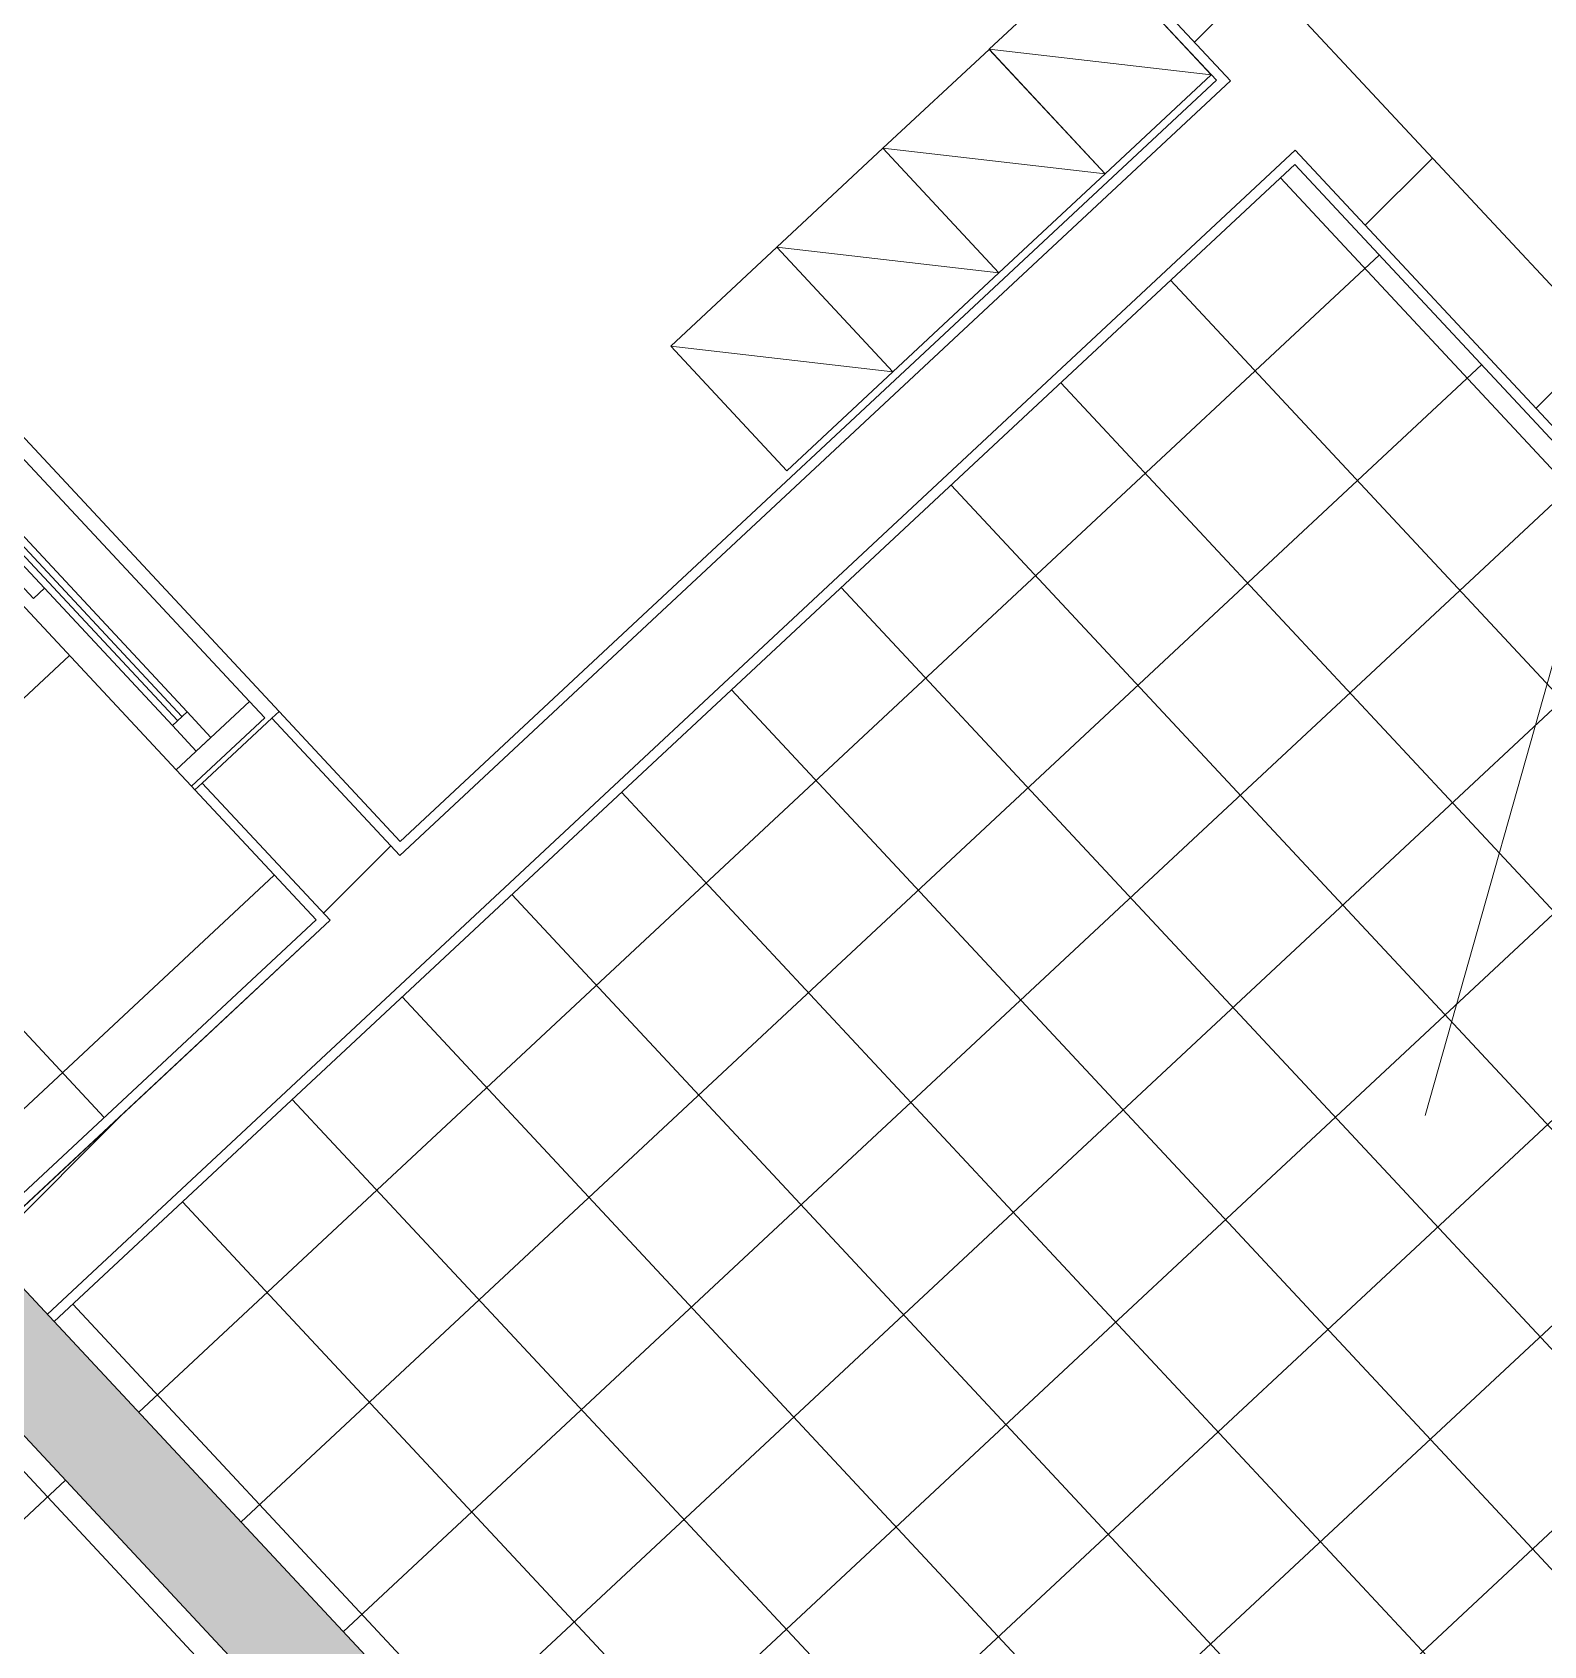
# Model space of a CAD drawing. Header units: millimetres. Extents: x -71377 to 516042, y -145869 to 441446.
# Drawn here: x 282024 to 285045, y 178103 to 181328 of the extents above; entities that cross this region are included whole.
import ezdxf

# ---------------------------------------------------------------- set-up
doc = ezdxf.new("R2010")
doc.units = ezdxf.units.MM
doc.header["$LTSCALE"] = 1000
doc.linetypes.add('_점선_M_', pattern=[3, 1.5, -1.5])
for name, color, linetype, lineweight in [('A-detl', 7, 'Continuous', 5), ('A-door', 4, 'Continuous', 5), ('A-door-hdln', 8, 'Continuous', 5), ('A-ele-8', 8, 'Continuous', 5), ('A-fnsh', 5, 'Continuous', 5), ('A-glas', 5, 'Continuous', 5), ('A-glas-hdln', 8, 'Continuous', 5), ('A-hat', 251, 'Continuous', 5), ('A_bwall', 3, 'Continuous', 5), ('A_cwall', 2, 'Continuous', 5), ('A_fnsh', 5, 'Continuous', 5), ('AA_dash_M_', 7, '_점선_M_', 5), ('AA_택배함_지상', 6, 'Continuous', 5)]:
    doc.layers.add(name, color=color, linetype=linetype, lineweight=lineweight)
pattern_1 = [(45, (165969.5, 243949.9), (-353.5534, 353.5534), [])]

# ---------------------------------------------------------------- blocks, each defined once
blk = doc.blocks.new('자동문편개형_로비폰_ - _A_ASD_24x23-V8-지반층 배치도')
at = {"layer": 'A-detl', "lineweight": 9}
for p, q in [((-905, 165), (-865, 125)), ((-905, 145), (-905, 165)), ((-1115, 125), (-1115, 145)), ((-1115, 145), (-905, 145)), ((-865, 125), (-1115, 125))]:
    blk.add_line(p, q, dxfattribs=at)
at = {"layer": 'A-door'}
for p, q in [((-1200, 85), (-1155, 85)), ((-1200, -115), (-1200, 85)), ((-1155, 85), (-1155, -115)), ((1155, 85), (1200, 85)), ((1155, -115), (1155, 85)), ((1200, 85), (1200, -115)), ((-1155, 30), (-1085, 30)), ((-1155, -10), (-1155, 30)), ((-1085, 30), (-1085, -10)), ((-35, 30), (35, 30)), ((-35, -10), (-35, 30)), ((35, 30), (35, -10)), ((-1085, -10), (-1155, -10)), ((35, -10), (-35, -10)), ((-35, -20), (35, -20)), ((-35, -60), (-35, -20)), ((35, -20), (35, -60)), ((1085, -20), (1155, -20)), ((1085, -60), (1085, -20)), ((1155, -20), (1155, -60)), ((35, -60), (-35, -60)), ((410, -90), (410, -60)), ((410, -60), (710, -60)), ((710, -60), (710, -90)), ((1155, -60), (1085, -60)), ((710, -90), (410, -90)), ((-1155, -115), (-1200, -115)), ((1200, -115), (1155, -115))]:
    blk.add_line(p, q, dxfattribs=at)
at = {"layer": 'A-door-hdln'}
for p, q in [((-1155, 85), (1155, 85)), ((-35, 30), (-1085, 30)), ((-1085, -10), (-35, -10)), ((1085, -20), (35, -20)), ((35, -60), (410, -60)), ((710, -60), (1085, -60)), ((-1155, -115), (1155, -115))]:
    blk.add_line(p, q, dxfattribs=at)
at = {"layer": 'A-glas'}
for p, q in [((-1085, 16), (-35, 16)), ((-1085, 4), (-1085, 16)), ((-35, 4), (-1085, 4)), ((-35, 16), (-35, 4))]:
    blk.add_line(p, q, dxfattribs=at)
at = {"layer": 'A-glas-hdln'}
for p, q in [((1085, -34), (35, -34)), ((35, -46), (1085, -46))]:
    blk.add_line(p, q, dxfattribs=at)
blk = doc.blocks.new('1층 우편함 - 1층 우편함-5488590-지반층 배치도')
at = {"layer": 'AA_택배함_지상'}
for p, q in [((0, 0), (0, -340)), ((290, 0), (0, 0)), ((290, -340), (0, 0)), ((290, -340), (290, 0)), ((0, -340), (290, -340))]:
    blk.add_line(p, q, dxfattribs=at)

msp = doc.modelspace()

# ---------------------------------------------------------------- hatches: boundary and pattern name
at = {"layer": 'A-hat'}
h = msp.add_hatch(dxfattribs=at)
h.set_pattern_fill('FP_12', color=256, scale=1000, style=0, pattern_type=2)
h.set_pattern_definition(pattern_1)
h.paths.add_polyline_path([(284418.8, 181230.8), (284557.8, 181360.4), (282651.6, 183404.5), (282512.6, 183274.9), (284275.8, 181384.1)])
h = msp.add_hatch(dxfattribs=at)
h.set_pattern_fill('FP_42', color=256, scale=1000, style=0, pattern_type=2)
h.set_pattern_definition([(133, (279101.14, 178927.9), (-438.81, -409.2), []), (223, (279101.14, 178927.9), (409.2, -438.81), [])])
h.paths.add_polyline_path([(279874.3, 174989.8), (279906.5, 175019.8), (279714.8, 175225.3), (279751.4, 175259.4), (279943, 175053.9), (282709, 177633.3), (282517.4, 177838.8), (282553.9, 177872.9), (282745.6, 177667.4), (282777.8, 177697.4), (281765, 178783.4), (282591.4, 179554.1), (279065.5, 183335.2), (277690.5, 182053), (277445, 182316.3), (276413.8, 181354.7), (276277.4, 181501), (275399.8, 180682.6), (275536.2, 180536.3), (275474, 180478.3), (276156, 179747), (275552.7, 179184.3), (278546.6, 175973.7), (278766, 176178.3), (279846.3, 175019.8)])
h.paths.add_polyline_path([(279805, 175335.4), (279600.4, 175554.8), (282233.3, 178010), (282437.9, 177790.6), (279906.5, 175430)])
h.paths.add_polyline_path([(281712, 179698), (281302.8, 180136.8), (281522.2, 180341.4), (281931.4, 179902.6), (281728.1, 179713)])
h.paths.add_polyline_path([(281087.1, 180441.5), (280473.3, 181099.7), (280692.7, 181304.3), (281306.5, 180646.1), (281101.9, 180455.3)])
h = msp.add_hatch(dxfattribs=at)
h.set_pattern_fill('FP_12', color=256, scale=1000, style=0, pattern_type=2)
h.set_pattern_definition(pattern_1)
h.paths.add_polyline_path([(287000.2, 178462.6), (287139.1, 178592.2), (284663.5, 181247), (284524.5, 181117.5), (285212.1, 180380.2)])
h = msp.add_hatch(dxfattribs=at)
h.set_pattern_fill('FP_44', color=256, scale=1000, style=0, pattern_type=2)
h.set_pattern_definition([(133, (284393.8, 178530.8), (-219.406, -204.6), []), (223, (284393.8, 178530.8), (204.6, -219.406), [])])
h.paths.add_polyline_path([(284506.3, 176137), (286985.6, 178449), (284547.4, 181063.6), (282068.1, 178751.6), (284275.8, 176384.1)])
h = msp.add_hatch(dxfattribs=at)
h.set_pattern_fill('FP_12', color=256, scale=1000, style=0, pattern_type=2)
h.set_pattern_definition(pattern_1)
h.paths.add_polyline_path([(282619.7, 179553.1), (282758.6, 179682.7), (282502.9, 179956.9), (282363.9, 179827.4)])
h = msp.add_hatch(dxfattribs=at)
h.set_pattern_fill('FP_12', color=256, scale=1000, style=0, pattern_type=2)
h.set_pattern_definition(pattern_1)
h.paths.add_polyline_path([(281844.4, 178727.6), (281976.1, 178850.3), (282054.5, 178766.2), (282749.3, 179414.1), (282619.7, 179553.1), (281793.3, 178782.4)])
msp.add_hatch(color=256, dxfattribs=at).paths.add_polyline_path([(283337, 177097.7), (283483.3, 177234.1), (281976.1, 178850.3), (281829.8, 178713.9), (282856.6, 177612.8)])

# ---------------------------------------------------------------- linework, layer by layer
at = {"layer": 'A-ele-8'}
msp.add_line((280867.1, 181740.4), (282517.5, 179970.6), dxfattribs=at)
at = {"layer": 'A-fnsh'}
for p, q in [((284390.6, 181231.8), (282498, 183261.3)), ((282311.8, 179853.9), (280736.4, 181543.4)), ((282759.6, 179710.9), (284390.6, 181231.8)), ((284547.4, 181063.6), (282068.1, 178751.6)), ((286985.6, 178449), (284547.4, 181063.6)), ((282517.5, 179970.6), (282759.6, 179710.9)), ((282349.3, 179813.7), (282342.5, 179821)), ((281765, 178783.4), (282591.4, 179554.1))]:
    msp.add_line(p, q, dxfattribs=at)
at = {"layer": 'A_bwall'}
for p, q in [((287139.1, 178592.2), (282651.6, 183404.5)), ((282512.6, 183274.9), (284418.8, 181230.8)), ((284418.8, 181230.8), (282758.6, 179682.7)), ((282054.5, 178766.2), (284548.4, 181091.9)), ((284548.4, 181091.9), (287000.2, 178462.6)), ((282502.9, 179956.9), (282363.9, 179827.4)), ((282758.6, 179682.7), (282502.9, 179956.9)), ((282363.9, 179827.4), (282619.7, 179553.1)), ((282619.7, 179553.1), (282363.9, 179827.4)), ((282619.7, 179553.1), (281793.3, 178782.4))]:
    msp.add_line(p, q, dxfattribs=at)
at = {"layer": 'A_cwall'}
for p, q in [((283483.3, 177234.1), (281976.1, 178850.3)), ((281829.8, 178713.9), (283337, 177097.7))]:
    msp.add_line(p, q, dxfattribs=at)
at = {"layer": 'A_fnsh'}
for p, q in [((282498, 183261.3), (284390.6, 181231.8)), ((284390.6, 181231.8), (282759.6, 179710.9)), ((284548.4, 181091.9), (282054.5, 178766.2)), ((282517.5, 179970.6), (282502.9, 179956.9)), ((282363.9, 179827.4), (282349.3, 179813.7)), ((282349.3, 179813.7), (282591.4, 179554.1)), ((281793.3, 178782.4), (282619.7, 179553.1))]:
    msp.add_line(p, q, dxfattribs=at)
at = {"layer": 'AA_dash_M_'}
msp.add_line((247284.3, 46362.5), (303447.7, 245132.9), dxfattribs=at)

# ---------------------------------------------------------------- block references
at = {"layer": 'A-detl', "lineweight": 9, "rotation": 313.0000012484763}
msp.add_blockref('자동문편개형_로비폰_ - _A_ASD_24x23-V8-지반층 배치도', (281608.2, 180777.1), dxfattribs=at)
at = {"layer": 'AA_택배함_지상', "rotation": 43.00000124847543}
for p in [(283936.4, 181293.7), (283724.3, 181095.9), (283512.2, 180898.1), (283300.1, 180700.3)]:
    msp.add_blockref('1층 우편함 - 1층 우편함-5488590-지반층 배치도', p, dxfattribs=at)

doc.saveas('drawing.dxf')
